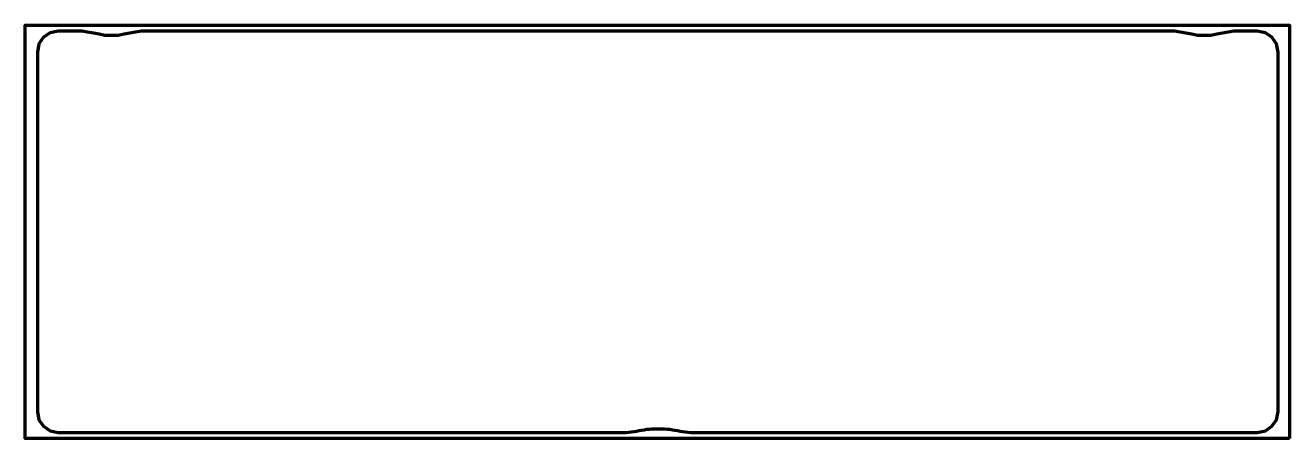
# Model space of a CAD drawing. Header units: millimetres. Extents: x -374 to 713, y -79 to 276.
import ezdxf

# ---------------------------------------------------------------- set-up
doc = ezdxf.new("R2010")
doc.units = ezdxf.units.MM
doc.header["$MEASUREMENT"] = 0
doc.layers.add('Layer 1', color=7, linetype='Continuous', lineweight=0)
doc.layers.add('Safety', color=7, linetype='Continuous', lineweight=0)

msp = doc.modelspace()

# ---------------------------------------------------------------- linework, layer by layer
at = {"layer": 'Layer 1', "color": 230, "lineweight": 70, "true_color": 0xe6007e}
msp.add_lwpolyline([(182.2, -71.2), (184.3, -71.6), (186.5, -72), (188.7, -72.4), (190.9, -72.8), (193.1, -73.1), (195.3, -73.4), (197.6, -73.5), (199.9, -73.6), (321.2, -73.6), (442.5, -73.6), (563.9, -73.6), (685.2, -73.6), (692.2, -72.2), (697.9, -68.3), (701.7, -62.6), (703.1, -55.6), (703.1, 21.7), (703.1, 99), (703.1, 176.2), (703.1, 253.5), (701.7, 260.5), (697.9, 266.2), (692.2, 270.1), (685.2, 271.5), (680.2, 271.5), (675.2, 271.5), (670.2, 271.5), (665.2, 271.5), (660.3, 270.6), (655.3, 269.7), (650.4, 268.8), (645.4, 267.8), (642.5, 267.8), (639.6, 267.8), (636.7, 267.8), (633.8, 267.8), (628.9, 268.8), (623.9, 269.7), (618.9, 270.6), (614, 271.5), (391.8, 271.5), (169.7, 271.5), (-52.5, 271.5), (-274.6, 271.5), (-279.6, 270.6), (-284.5, 269.7), (-289.5, 268.8), (-294.5, 267.8), (-297.3, 267.8), (-300.2, 267.8), (-303.1, 267.8), (-306, 267.8), (-311, 268.8), (-315.9, 269.7), (-320.9, 270.6), (-325.9, 271.5), (-330.9, 271.5), (-336, 271.5), (-341.1, 271.5), (-346.2, 271.5), (-353.2, 270.1), (-358.9, 266.2), (-362.7, 260.5), (-364.1, 253.5), (-364.1, 176.2), (-364.1, 99), (-364.1, 21.7), (-364.1, -55.6), (-362.7, -62.6), (-358.9, -68.3), (-353.2, -72.2), (-346.2, -73.6), (-224.6, -73.6), (-103, -73.6), (18.6, -73.6), (140.2, -73.6), (142.5, -73.5), (144.7, -73.4), (147, -73.1), (149.2, -72.8), (151.4, -72.4), (153.5, -72), (155.7, -71.6), (157.9, -71.2), (160.1, -70.8), (162.4, -70.6), (164.6, -70.4), (166.9, -70.4), (168.5, -70.4), (170, -70.4), (171.6, -70.4), (173.2, -70.4), (175.4, -70.4), (177.7, -70.6), (179.9, -70.8)], close=True, dxfattribs=at)
at = {"layer": 'Safety', "color": 230, "lineweight": 70, "true_color": 0xe6007e}
msp.add_lwpolyline([(713.1, -78.9), (-374.5, -78.9), (-374.5, 276.5), (713.1, 276.5)], close=True, dxfattribs=at)

doc.saveas('drawing.dxf')
